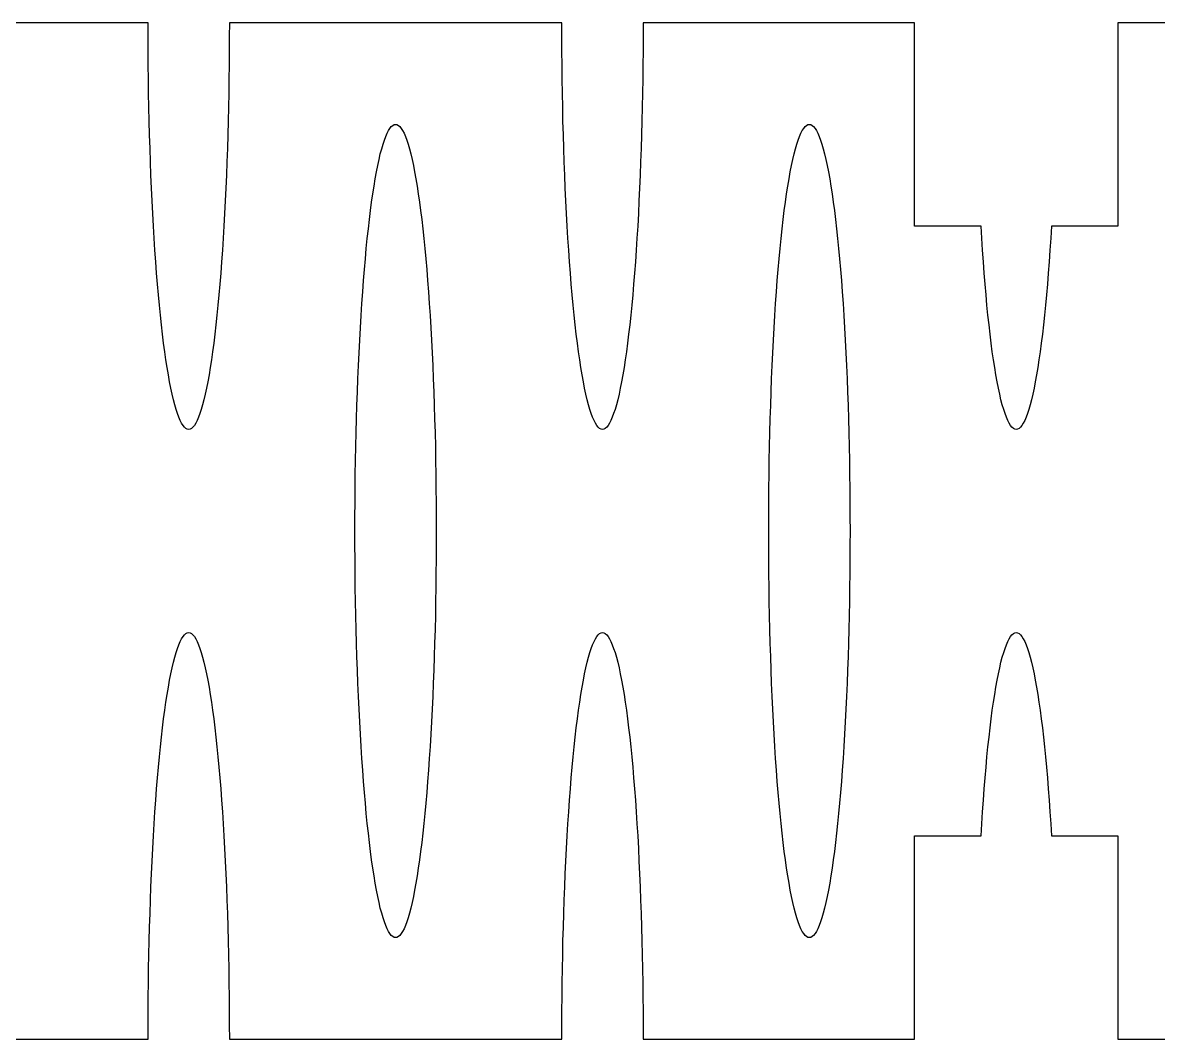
# Model space of a CAD drawing. Header units: metres. Extents: x -317 to 317, y -178 to -110.
# Drawn here: x -190.51 to -154.2, y -178.25 to -145.75 of the extents above; entities that cross this region are included whole.
import ezdxf

# ---------------------------------------------------------------- set-up
doc = ezdxf.new("R2010")
doc.units = ezdxf.units.M

msp = doc.modelspace()

# ---------------------------------------------------------------- linework, layer by layer
for p, q in [((-186.501, -145.75), (-197.129, -145.75)), ((-186.5, -146.204), (-186.501, -145.75)), ((-183.901, -145.75), (-183.902, -146.204)), ((-173.272, -145.75), (-183.901, -145.75)), ((-173.271, -146.204), (-173.272, -145.75)), ((-170.672, -145.75), (-170.673, -146.204)), ((-161.994, -145.75), (-170.672, -145.75)), ((-161.994, -152.25), (-161.994, -145.75)), ((-146.815, -145.75), (-155.494, -145.75)), ((-155.494, -145.75), (-155.494, -152.25)), ((-186.498, -146.657), (-186.5, -146.204)), ((-183.902, -146.204), (-183.904, -146.657)), ((-173.269, -146.657), (-173.271, -146.204)), ((-170.673, -146.204), (-170.675, -146.657)), ((-186.494, -147.109), (-186.498, -146.657)), ((-183.904, -146.657), (-183.908, -147.109)), ((-173.265, -147.109), (-173.269, -146.657)), ((-170.675, -146.657), (-170.679, -147.109)), ((-186.488, -147.559), (-186.494, -147.109)), ((-183.908, -147.109), (-183.913, -147.559)), ((-173.26, -147.559), (-173.265, -147.109)), ((-170.679, -147.109), (-170.685, -147.559)), ((-186.481, -148.007), (-186.488, -147.559)), ((-183.913, -147.559), (-183.921, -148.007)), ((-173.252, -148.007), (-173.26, -147.559)), ((-170.685, -147.559), (-170.692, -148.007)), ((-186.472, -148.453), (-186.481, -148.007)), ((-183.921, -148.007), (-183.929, -148.453)), ((-173.244, -148.453), (-173.252, -148.007)), ((-170.692, -148.007), (-170.701, -148.453)), ((-186.462, -148.895), (-186.472, -148.453)), ((-183.929, -148.453), (-183.939, -148.895)), ((-173.234, -148.895), (-173.244, -148.453)), ((-170.701, -148.453), (-170.711, -148.895)), ((-186.45, -149.333), (-186.462, -148.895)), ((-183.939, -148.895), (-183.951, -149.333)), ((-178.857, -149.284), (-178.812, -149.197)), ((-178.812, -149.197), (-178.767, -149.127)), ((-178.767, -149.127), (-178.722, -149.071)), ((-178.722, -149.071), (-178.677, -149.032)), ((-178.677, -149.032), (-178.632, -149.008)), ((-178.632, -149.008), (-178.587, -149)), ((-178.587, -149), (-178.541, -149.008)), ((-178.541, -149.008), (-178.496, -149.032)), ((-178.496, -149.032), (-178.451, -149.071)), ((-178.451, -149.071), (-178.406, -149.127)), ((-178.406, -149.127), (-178.361, -149.197)), ((-178.361, -149.197), (-178.316, -149.284)), ((-173.222, -149.333), (-173.234, -148.895)), ((-170.711, -148.895), (-170.723, -149.333)), ((-165.628, -149.284), (-165.584, -149.197)), ((-165.584, -149.197), (-165.539, -149.127)), ((-165.539, -149.127), (-165.494, -149.071)), ((-165.494, -149.071), (-165.449, -149.032)), ((-165.449, -149.032), (-165.403, -149.008)), ((-165.403, -149.008), (-165.358, -149)), ((-165.358, -149), (-165.313, -149.008)), ((-165.313, -149.008), (-165.267, -149.032)), ((-165.267, -149.032), (-165.222, -149.071)), ((-165.222, -149.071), (-165.177, -149.127)), ((-165.177, -149.127), (-165.132, -149.197)), ((-165.132, -149.197), (-165.088, -149.284)), ((-186.437, -149.767), (-186.45, -149.333)), ((-183.951, -149.333), (-183.964, -149.767)), ((-178.988, -149.636), (-178.945, -149.504)), ((-178.945, -149.504), (-178.901, -149.386)), ((-178.901, -149.386), (-178.857, -149.284)), ((-178.316, -149.284), (-178.272, -149.386)), ((-178.272, -149.386), (-178.228, -149.504)), ((-178.228, -149.504), (-178.185, -149.636)), ((-173.209, -149.767), (-173.222, -149.333)), ((-170.723, -149.333), (-170.736, -149.767)), ((-165.76, -149.636), (-165.716, -149.504)), ((-165.716, -149.504), (-165.672, -149.386)), ((-165.672, -149.386), (-165.628, -149.284)), ((-165.088, -149.284), (-165.043, -149.386)), ((-165.043, -149.386), (-165, -149.504)), ((-165, -149.504), (-164.956, -149.636)), ((-186.422, -150.196), (-186.437, -149.767)), ((-183.964, -149.767), (-183.979, -150.196)), ((-179.074, -149.947), (-179.031, -149.784)), ((-179.031, -149.784), (-178.988, -149.636)), ((-178.185, -149.636), (-178.142, -149.784)), ((-178.142, -149.784), (-178.1, -149.947)), ((-173.194, -150.196), (-173.209, -149.767)), ((-170.736, -149.767), (-170.751, -150.196)), ((-165.845, -149.947), (-165.803, -149.784)), ((-165.803, -149.784), (-165.76, -149.636)), ((-164.956, -149.636), (-164.913, -149.784)), ((-164.913, -149.784), (-164.871, -149.947)), ((-186.406, -150.62), (-186.422, -150.196)), ((-183.979, -150.196), (-183.996, -150.62)), ((-179.156, -150.316), (-179.115, -150.124)), ((-179.115, -150.124), (-179.074, -149.947)), ((-178.1, -149.947), (-178.058, -150.124)), ((-178.058, -150.124), (-178.017, -150.316)), ((-173.178, -150.62), (-173.194, -150.196)), ((-170.751, -150.196), (-170.767, -150.62)), ((-165.928, -150.316), (-165.887, -150.124)), ((-165.887, -150.124), (-165.845, -149.947)), ((-164.871, -149.947), (-164.829, -150.124)), ((-164.829, -150.124), (-164.788, -150.316)), ((-186.388, -151.038), (-186.406, -150.62)), ((-183.996, -150.62), (-184.013, -151.038)), ((-179.237, -150.742), (-179.197, -150.522)), ((-179.197, -150.522), (-179.156, -150.316)), ((-178.017, -150.316), (-177.976, -150.522)), ((-177.976, -150.522), (-177.937, -150.742)), ((-173.16, -151.038), (-173.178, -150.62)), ((-170.767, -150.62), (-170.785, -151.038)), ((-166.008, -150.742), (-165.968, -150.522)), ((-165.968, -150.522), (-165.928, -150.316)), ((-164.788, -150.316), (-164.748, -150.522)), ((-164.748, -150.522), (-164.708, -150.742)), ((-179.313, -151.223), (-179.275, -150.975)), ((-179.275, -150.975), (-179.237, -150.742)), ((-177.937, -150.742), (-177.898, -150.975)), ((-177.898, -150.975), (-177.86, -151.223)), ((-166.085, -151.223), (-166.047, -150.975)), ((-166.047, -150.975), (-166.008, -150.742)), ((-164.708, -150.742), (-164.669, -150.975)), ((-164.669, -150.975), (-164.631, -151.223)), ((-186.369, -151.449), (-186.388, -151.038)), ((-184.013, -151.038), (-184.032, -151.449)), ((-179.351, -151.483), (-179.313, -151.223)), ((-177.86, -151.223), (-177.822, -151.483)), ((-173.141, -151.449), (-173.16, -151.038)), ((-170.785, -151.038), (-170.804, -151.449)), ((-166.122, -151.483), (-166.085, -151.223)), ((-164.631, -151.223), (-164.594, -151.483)), ((-186.349, -151.853), (-186.369, -151.449)), ((-184.032, -151.449), (-184.053, -151.853)), ((-179.387, -151.756), (-179.351, -151.483)), ((-177.822, -151.483), (-177.786, -151.756)), ((-173.12, -151.853), (-173.141, -151.449)), ((-170.804, -151.449), (-170.824, -151.853)), ((-166.158, -151.756), (-166.122, -151.483)), ((-164.594, -151.483), (-164.558, -151.756)), ((-186.327, -152.25), (-186.349, -151.853)), ((-184.053, -151.853), (-184.075, -152.25)), ((-179.456, -152.339), (-179.422, -152.041)), ((-179.422, -152.041), (-179.387, -151.756)), ((-177.786, -151.756), (-177.751, -152.041)), ((-177.751, -152.041), (-177.717, -152.339)), ((-173.098, -152.25), (-173.12, -151.853)), ((-170.824, -151.853), (-170.846, -152.25)), ((-166.228, -152.339), (-166.194, -152.041)), ((-166.194, -152.041), (-166.158, -151.756)), ((-164.558, -151.756), (-164.522, -152.041)), ((-164.522, -152.041), (-164.488, -152.339)), ((-186.303, -152.639), (-186.327, -152.25)), ((-184.075, -152.25), (-184.098, -152.639)), ((-179.49, -152.649), (-179.456, -152.339)), ((-177.717, -152.339), (-177.683, -152.649)), ((-173.075, -152.639), (-173.098, -152.25)), ((-170.846, -152.25), (-170.87, -152.639)), ((-166.261, -152.649), (-166.228, -152.339)), ((-164.488, -152.339), (-164.455, -152.649)), ((-159.869, -152.25), (-161.994, -152.25)), ((-159.846, -152.639), (-159.869, -152.25)), ((-159.869, -152.25), (-159.869, -152.25)), ((-157.618, -152.25), (-157.641, -152.639)), ((-155.494, -152.25), (-157.618, -152.25)), ((-157.618, -152.25), (-157.618, -152.25)), ((-186.279, -153.02), (-186.303, -152.639)), ((-184.098, -152.639), (-184.123, -153.02)), ((-179.522, -152.969), (-179.49, -152.649)), ((-177.683, -152.649), (-177.651, -152.969)), ((-173.05, -153.02), (-173.075, -152.639)), ((-170.87, -152.639), (-170.894, -153.02)), ((-166.293, -152.969), (-166.261, -152.649)), ((-164.455, -152.649), (-164.423, -152.969)), ((-159.821, -153.02), (-159.846, -152.639)), ((-157.641, -152.639), (-157.666, -153.02)), ((-186.253, -153.391), (-186.279, -153.02)), ((-184.123, -153.02), (-184.149, -153.391)), ((-179.553, -153.301), (-179.522, -152.969)), ((-177.651, -152.969), (-177.62, -153.301)), ((-173.024, -153.391), (-173.05, -153.02)), ((-170.894, -153.02), (-170.92, -153.391)), ((-166.324, -153.301), (-166.293, -152.969)), ((-164.423, -152.969), (-164.392, -153.301)), ((-159.795, -153.391), (-159.821, -153.02)), ((-157.666, -153.02), (-157.692, -153.391)), ((-186.225, -153.754), (-186.253, -153.391)), ((-184.149, -153.391), (-184.176, -153.754)), ((-179.582, -153.644), (-179.553, -153.301)), ((-177.62, -153.301), (-177.591, -153.644)), ((-172.997, -153.754), (-173.024, -153.391)), ((-170.92, -153.391), (-170.948, -153.754)), ((-166.354, -153.644), (-166.324, -153.301)), ((-164.392, -153.301), (-164.362, -153.644)), ((-159.768, -153.754), (-159.795, -153.391)), ((-157.692, -153.391), (-157.719, -153.754)), ((-186.197, -154.106), (-186.225, -153.754)), ((-184.176, -153.754), (-184.205, -154.106)), ((-179.611, -153.996), (-179.582, -153.644)), ((-177.591, -153.644), (-177.562, -153.996)), ((-172.968, -154.106), (-172.997, -153.754)), ((-170.948, -153.754), (-170.976, -154.106)), ((-166.382, -153.996), (-166.354, -153.644)), ((-164.362, -153.644), (-164.333, -153.996)), ((-159.739, -154.106), (-159.768, -153.754)), ((-157.719, -153.754), (-157.748, -154.106)), ((-186.167, -154.449), (-186.197, -154.106)), ((-184.205, -154.106), (-184.235, -154.449)), ((-179.638, -154.359), (-179.611, -153.996)), ((-177.562, -153.996), (-177.535, -154.359)), ((-172.938, -154.449), (-172.968, -154.106)), ((-170.976, -154.106), (-171.006, -154.449)), ((-166.41, -154.359), (-166.382, -153.996)), ((-164.333, -153.996), (-164.306, -154.359)), ((-159.71, -154.449), (-159.739, -154.106)), ((-157.748, -154.106), (-157.777, -154.449)), ((-186.136, -154.781), (-186.167, -154.449)), ((-184.235, -154.449), (-184.266, -154.781)), ((-179.664, -154.73), (-179.638, -154.359)), ((-177.535, -154.359), (-177.509, -154.73)), ((-172.907, -154.781), (-172.938, -154.449)), ((-171.006, -154.449), (-171.037, -154.781)), ((-166.436, -154.73), (-166.41, -154.359)), ((-164.306, -154.359), (-164.28, -154.73)), ((-159.679, -154.781), (-159.71, -154.449)), ((-157.777, -154.449), (-157.808, -154.781)), ((-186.104, -155.101), (-186.136, -154.781)), ((-184.266, -154.781), (-184.298, -155.101)), ((-179.689, -155.111), (-179.664, -154.73)), ((-177.509, -154.73), (-177.484, -155.111)), ((-172.875, -155.101), (-172.907, -154.781)), ((-171.037, -154.781), (-171.069, -155.101)), ((-166.46, -155.111), (-166.436, -154.73)), ((-164.28, -154.73), (-164.255, -155.111)), ((-159.647, -155.101), (-159.679, -154.781)), ((-157.808, -154.781), (-157.841, -155.101)), ((-186.071, -155.411), (-186.104, -155.101)), ((-184.298, -155.101), (-184.331, -155.411)), ((-179.712, -155.5), (-179.689, -155.111)), ((-177.484, -155.111), (-177.461, -155.5)), ((-172.842, -155.411), (-172.875, -155.101)), ((-171.069, -155.101), (-171.102, -155.411)), ((-166.484, -155.5), (-166.46, -155.111)), ((-164.255, -155.111), (-164.232, -155.5)), ((-159.613, -155.411), (-159.647, -155.101)), ((-157.841, -155.101), (-157.874, -155.411)), ((-186.036, -155.709), (-186.071, -155.411)), ((-186.001, -155.994), (-186.036, -155.709)), ((-184.365, -155.709), (-184.4, -155.994)), ((-184.331, -155.411), (-184.365, -155.709)), ((-179.734, -155.897), (-179.712, -155.5)), ((-177.461, -155.5), (-177.439, -155.897)), ((-172.808, -155.709), (-172.842, -155.411)), ((-172.773, -155.994), (-172.808, -155.709)), ((-171.137, -155.709), (-171.172, -155.994)), ((-171.102, -155.411), (-171.137, -155.709)), ((-166.506, -155.897), (-166.484, -155.5)), ((-164.232, -155.5), (-164.21, -155.897)), ((-159.579, -155.709), (-159.613, -155.411)), ((-159.544, -155.994), (-159.579, -155.709)), ((-157.908, -155.709), (-157.943, -155.994)), ((-157.874, -155.411), (-157.908, -155.709)), ((-185.965, -156.267), (-186.001, -155.994)), ((-184.4, -155.994), (-184.437, -156.267)), ((-179.755, -156.301), (-179.734, -155.897)), ((-177.439, -155.897), (-177.418, -156.301)), ((-172.736, -156.267), (-172.773, -155.994)), ((-171.172, -155.994), (-171.208, -156.267)), ((-166.526, -156.301), (-166.506, -155.897)), ((-164.21, -155.897), (-164.189, -156.301)), ((-159.508, -156.267), (-159.544, -155.994)), ((-157.943, -155.994), (-157.979, -156.267)), ((-185.928, -156.527), (-185.965, -156.267)), ((-184.437, -156.267), (-184.474, -156.527)), ((-179.774, -156.712), (-179.755, -156.301)), ((-177.418, -156.301), (-177.399, -156.712)), ((-172.699, -156.527), (-172.736, -156.267)), ((-171.208, -156.267), (-171.245, -156.527)), ((-166.546, -156.712), (-166.526, -156.301)), ((-164.189, -156.301), (-164.17, -156.712)), ((-159.471, -156.527), (-159.508, -156.267)), ((-157.979, -156.267), (-158.017, -156.527)), ((-185.89, -156.775), (-185.928, -156.527)), ((-185.851, -157.008), (-185.89, -156.775)), ((-184.512, -156.775), (-184.551, -157.008)), ((-184.474, -156.527), (-184.512, -156.775)), ((-179.792, -157.13), (-179.774, -156.712)), ((-177.399, -156.712), (-177.381, -157.13)), ((-172.661, -156.775), (-172.699, -156.527)), ((-172.622, -157.008), (-172.661, -156.775)), ((-171.283, -156.775), (-171.322, -157.008)), ((-171.245, -156.527), (-171.283, -156.775)), ((-166.563, -157.13), (-166.546, -156.712)), ((-164.17, -156.712), (-164.153, -157.13)), ((-159.432, -156.775), (-159.471, -156.527)), ((-159.394, -157.008), (-159.432, -156.775)), ((-158.055, -156.775), (-158.094, -157.008)), ((-158.017, -156.527), (-158.055, -156.775)), ((-185.811, -157.228), (-185.851, -157.008)), ((-184.551, -157.008), (-184.591, -157.228)), ((-179.808, -157.554), (-179.792, -157.13)), ((-177.381, -157.13), (-177.365, -157.554)), ((-172.583, -157.228), (-172.622, -157.008)), ((-171.322, -157.008), (-171.362, -157.228)), ((-166.579, -157.554), (-166.563, -157.13)), ((-164.153, -157.13), (-164.136, -157.554)), ((-159.354, -157.228), (-159.394, -157.008)), ((-158.094, -157.008), (-158.133, -157.228)), ((-185.771, -157.434), (-185.811, -157.228)), ((-185.73, -157.626), (-185.771, -157.434)), ((-184.631, -157.434), (-184.672, -157.626)), ((-184.591, -157.228), (-184.631, -157.434)), ((-179.823, -157.983), (-179.808, -157.554)), ((-177.365, -157.554), (-177.35, -157.983)), ((-172.542, -157.434), (-172.583, -157.228)), ((-172.501, -157.626), (-172.542, -157.434)), ((-171.402, -157.434), (-171.443, -157.626)), ((-171.362, -157.228), (-171.402, -157.434)), ((-166.594, -157.983), (-166.579, -157.554)), ((-164.136, -157.554), (-164.122, -157.983)), ((-159.313, -157.434), (-159.354, -157.228)), ((-159.272, -157.626), (-159.313, -157.434)), ((-158.174, -157.434), (-158.215, -157.626)), ((-158.133, -157.228), (-158.174, -157.434)), ((-185.688, -157.803), (-185.73, -157.626)), ((-185.645, -157.966), (-185.688, -157.803)), ((-184.714, -157.803), (-184.756, -157.966)), ((-184.672, -157.626), (-184.714, -157.803)), ((-172.459, -157.803), (-172.501, -157.626)), ((-172.417, -157.966), (-172.459, -157.803)), ((-171.485, -157.803), (-171.528, -157.966)), ((-171.443, -157.626), (-171.485, -157.803)), ((-159.231, -157.803), (-159.272, -157.626)), ((-159.188, -157.966), (-159.231, -157.803)), ((-158.257, -157.803), (-158.299, -157.966)), ((-158.215, -157.626), (-158.257, -157.803)), ((-185.603, -158.114), (-185.645, -157.966)), ((-185.559, -158.246), (-185.603, -158.114)), ((-185.515, -158.364), (-185.559, -158.246)), ((-184.843, -158.246), (-184.886, -158.364)), ((-184.799, -158.114), (-184.843, -158.246)), ((-184.756, -157.966), (-184.799, -158.114)), ((-179.836, -158.417), (-179.823, -157.983)), ((-177.35, -157.983), (-177.337, -158.417)), ((-172.374, -158.114), (-172.417, -157.966)), ((-172.331, -158.246), (-172.374, -158.114)), ((-172.287, -158.364), (-172.331, -158.246)), ((-171.614, -158.246), (-171.658, -158.364)), ((-171.57, -158.114), (-171.614, -158.246)), ((-171.528, -157.966), (-171.57, -158.114)), ((-166.608, -158.417), (-166.594, -157.983)), ((-164.122, -157.983), (-164.108, -158.417)), ((-159.145, -158.114), (-159.188, -157.966)), ((-159.102, -158.246), (-159.145, -158.114)), ((-159.058, -158.364), (-159.102, -158.246)), ((-158.385, -158.246), (-158.429, -158.364)), ((-158.342, -158.114), (-158.385, -158.246)), ((-158.299, -157.966), (-158.342, -158.114)), ((-185.471, -158.466), (-185.515, -158.364)), ((-185.427, -158.553), (-185.471, -158.466)), ((-185.382, -158.623), (-185.427, -158.553)), ((-185.337, -158.679), (-185.382, -158.623)), ((-185.02, -158.623), (-185.065, -158.679)), ((-184.975, -158.553), (-185.02, -158.623)), ((-184.931, -158.466), (-184.975, -158.553)), ((-184.886, -158.364), (-184.931, -158.466)), ((-179.848, -158.855), (-179.836, -158.417)), ((-177.337, -158.417), (-177.325, -158.855)), ((-172.242, -158.466), (-172.287, -158.364)), ((-172.198, -158.553), (-172.242, -158.466)), ((-172.153, -158.623), (-172.198, -158.553)), ((-172.108, -158.679), (-172.153, -158.623)), ((-171.791, -158.623), (-171.836, -158.679)), ((-171.746, -158.553), (-171.791, -158.623)), ((-171.702, -158.466), (-171.746, -158.553)), ((-171.658, -158.364), (-171.702, -158.466)), ((-166.619, -158.855), (-166.608, -158.417)), ((-164.108, -158.417), (-164.097, -158.855)), ((-159.014, -158.466), (-159.058, -158.364)), ((-158.969, -158.553), (-159.014, -158.466)), ((-158.925, -158.623), (-158.969, -158.553)), ((-158.879, -158.679), (-158.925, -158.623)), ((-158.563, -158.623), (-158.608, -158.679)), ((-158.518, -158.553), (-158.563, -158.623)), ((-158.473, -158.466), (-158.518, -158.553)), ((-158.429, -158.364), (-158.473, -158.466)), ((-185.292, -158.718), (-185.337, -158.679)), ((-185.246, -158.742), (-185.292, -158.718)), ((-185.201, -158.75), (-185.246, -158.742)), ((-185.155, -158.742), (-185.201, -158.75)), ((-185.11, -158.718), (-185.155, -158.742)), ((-185.065, -158.679), (-185.11, -158.718)), ((-179.858, -159.297), (-179.848, -158.855)), ((-177.325, -158.855), (-177.315, -159.297)), ((-172.063, -158.718), (-172.108, -158.679)), ((-172.018, -158.742), (-172.063, -158.718)), ((-171.972, -158.75), (-172.018, -158.742)), ((-171.927, -158.742), (-171.972, -158.75)), ((-171.882, -158.718), (-171.927, -158.742)), ((-171.836, -158.679), (-171.882, -158.718)), ((-166.629, -159.297), (-166.619, -158.855)), ((-164.097, -158.855), (-164.086, -159.297)), ((-158.834, -158.718), (-158.879, -158.679)), ((-158.789, -158.742), (-158.834, -158.718)), ((-158.744, -158.75), (-158.789, -158.742)), ((-158.698, -158.742), (-158.744, -158.75)), ((-158.653, -158.718), (-158.698, -158.742)), ((-158.608, -158.679), (-158.653, -158.718)), ((-179.867, -159.743), (-179.858, -159.297)), ((-177.315, -159.297), (-177.306, -159.743)), ((-166.638, -159.743), (-166.629, -159.297)), ((-164.086, -159.297), (-164.078, -159.743)), ((-179.874, -160.191), (-179.867, -159.743)), ((-177.306, -159.743), (-177.299, -160.191)), ((-166.645, -160.191), (-166.638, -159.743)), ((-164.078, -159.743), (-164.071, -160.191)), ((-179.879, -160.641), (-179.874, -160.191)), ((-177.299, -160.191), (-177.294, -160.641)), ((-166.651, -160.641), (-166.645, -160.191)), ((-164.071, -160.191), (-164.065, -160.641)), ((-179.883, -161.093), (-179.879, -160.641)), ((-177.294, -160.641), (-177.29, -161.093)), ((-166.655, -161.093), (-166.651, -160.641)), ((-164.065, -160.641), (-164.061, -161.093)), ((-179.886, -161.546), (-179.883, -161.093)), ((-177.29, -161.093), (-177.287, -161.546)), ((-166.657, -161.546), (-166.655, -161.093)), ((-164.061, -161.093), (-164.059, -161.546)), ((-179.887, -162), (-179.886, -161.546)), ((-177.287, -161.546), (-177.287, -162)), ((-166.658, -162), (-166.657, -161.546)), ((-164.059, -161.546), (-164.058, -162)), ((-179.886, -162.454), (-179.887, -162)), ((-177.287, -162), (-177.287, -162.454)), ((-166.657, -162.454), (-166.658, -162)), ((-164.058, -162), (-164.059, -162.454)), ((-179.883, -162.907), (-179.886, -162.454)), ((-177.287, -162.454), (-177.29, -162.907)), ((-166.655, -162.907), (-166.657, -162.454)), ((-164.059, -162.454), (-164.061, -162.907)), ((-179.879, -163.359), (-179.883, -162.907)), ((-177.29, -162.907), (-177.294, -163.359)), ((-166.651, -163.359), (-166.655, -162.907)), ((-164.061, -162.907), (-164.065, -163.359)), ((-179.874, -163.809), (-179.879, -163.359)), ((-177.294, -163.359), (-177.299, -163.809)), ((-166.645, -163.809), (-166.651, -163.359)), ((-164.065, -163.359), (-164.071, -163.809)), ((-179.867, -164.257), (-179.874, -163.809)), ((-177.299, -163.809), (-177.306, -164.257)), ((-166.638, -164.257), (-166.645, -163.809)), ((-164.071, -163.809), (-164.078, -164.257)), ((-179.858, -164.703), (-179.867, -164.257)), ((-177.306, -164.257), (-177.315, -164.703)), ((-166.629, -164.703), (-166.638, -164.257)), ((-164.078, -164.257), (-164.086, -164.703)), ((-179.848, -165.145), (-179.858, -164.703)), ((-177.315, -164.703), (-177.325, -165.145)), ((-166.619, -165.145), (-166.629, -164.703)), ((-164.086, -164.703), (-164.097, -165.145)), ((-179.836, -165.583), (-179.848, -165.145)), ((-177.325, -165.145), (-177.337, -165.583)), ((-166.608, -165.583), (-166.619, -165.145)), ((-164.097, -165.145), (-164.108, -165.583)), ((-185.515, -165.636), (-185.471, -165.534)), ((-185.471, -165.534), (-185.427, -165.447)), ((-185.427, -165.447), (-185.382, -165.377)), ((-185.382, -165.377), (-185.337, -165.321)), ((-185.337, -165.321), (-185.292, -165.282)), ((-185.292, -165.282), (-185.246, -165.258)), ((-185.246, -165.258), (-185.201, -165.25)), ((-185.201, -165.25), (-185.155, -165.258)), ((-185.155, -165.258), (-185.11, -165.282)), ((-185.11, -165.282), (-185.065, -165.321)), ((-185.065, -165.321), (-185.02, -165.377)), ((-185.02, -165.377), (-184.975, -165.447)), ((-184.975, -165.447), (-184.931, -165.534)), ((-184.931, -165.534), (-184.886, -165.636)), ((-172.287, -165.636), (-172.242, -165.534)), ((-172.242, -165.534), (-172.198, -165.447)), ((-172.198, -165.447), (-172.153, -165.377)), ((-172.153, -165.377), (-172.108, -165.321)), ((-172.108, -165.321), (-172.063, -165.282)), ((-172.063, -165.282), (-172.018, -165.258)), ((-172.018, -165.258), (-171.972, -165.25)), ((-171.972, -165.25), (-171.927, -165.258)), ((-171.927, -165.258), (-171.882, -165.282)), ((-171.882, -165.282), (-171.836, -165.321)), ((-171.836, -165.321), (-171.791, -165.377)), ((-171.791, -165.377), (-171.746, -165.447)), ((-171.746, -165.447), (-171.702, -165.534)), ((-171.702, -165.534), (-171.658, -165.636)), ((-159.058, -165.636), (-159.014, -165.534)), ((-159.014, -165.534), (-158.969, -165.447)), ((-158.969, -165.447), (-158.925, -165.377)), ((-158.925, -165.377), (-158.879, -165.321)), ((-158.879, -165.321), (-158.834, -165.282)), ((-158.834, -165.282), (-158.789, -165.258)), ((-158.789, -165.258), (-158.744, -165.25)), ((-158.744, -165.25), (-158.698, -165.258)), ((-158.698, -165.258), (-158.653, -165.282)), ((-158.653, -165.282), (-158.608, -165.321)), ((-158.608, -165.321), (-158.563, -165.377)), ((-158.563, -165.377), (-158.518, -165.447)), ((-158.518, -165.447), (-158.473, -165.534)), ((-158.473, -165.534), (-158.429, -165.636)), ((-185.645, -166.034), (-185.603, -165.886)), ((-185.603, -165.886), (-185.559, -165.754)), ((-185.559, -165.754), (-185.515, -165.636)), ((-184.886, -165.636), (-184.843, -165.754)), ((-184.843, -165.754), (-184.799, -165.886)), ((-184.799, -165.886), (-184.756, -166.034)), ((-179.823, -166.017), (-179.836, -165.583)), ((-177.337, -165.583), (-177.35, -166.017)), ((-172.417, -166.034), (-172.374, -165.886)), ((-172.374, -165.886), (-172.331, -165.754)), ((-172.331, -165.754), (-172.287, -165.636)), ((-171.658, -165.636), (-171.614, -165.754)), ((-171.614, -165.754), (-171.57, -165.886)), ((-171.57, -165.886), (-171.528, -166.034)), ((-166.594, -166.017), (-166.608, -165.583)), ((-164.108, -165.583), (-164.122, -166.017)), ((-159.188, -166.034), (-159.145, -165.886)), ((-159.145, -165.886), (-159.102, -165.754)), ((-159.102, -165.754), (-159.058, -165.636)), ((-158.429, -165.636), (-158.385, -165.754)), ((-158.385, -165.754), (-158.342, -165.886)), ((-158.342, -165.886), (-158.299, -166.034)), ((-185.73, -166.374), (-185.688, -166.197)), ((-185.688, -166.197), (-185.645, -166.034)), ((-184.756, -166.034), (-184.714, -166.197)), ((-184.714, -166.197), (-184.672, -166.374)), ((-179.808, -166.446), (-179.823, -166.017)), ((-177.35, -166.017), (-177.365, -166.446)), ((-172.501, -166.374), (-172.459, -166.197)), ((-172.459, -166.197), (-172.417, -166.034)), ((-171.528, -166.034), (-171.485, -166.197)), ((-171.485, -166.197), (-171.443, -166.374)), ((-166.579, -166.446), (-166.594, -166.017)), ((-164.122, -166.017), (-164.136, -166.446)), ((-159.272, -166.374), (-159.231, -166.197)), ((-159.231, -166.197), (-159.188, -166.034)), ((-158.299, -166.034), (-158.257, -166.197)), ((-158.257, -166.197), (-158.215, -166.374)), ((-185.811, -166.772), (-185.771, -166.566)), ((-185.771, -166.566), (-185.73, -166.374)), ((-184.672, -166.374), (-184.631, -166.566)), ((-184.631, -166.566), (-184.591, -166.772)), ((-179.792, -166.87), (-179.808, -166.446)), ((-177.365, -166.446), (-177.381, -166.87)), ((-172.583, -166.772), (-172.542, -166.566)), ((-172.542, -166.566), (-172.501, -166.374)), ((-171.443, -166.374), (-171.402, -166.566)), ((-171.402, -166.566), (-171.362, -166.772)), ((-166.563, -166.87), (-166.579, -166.446)), ((-164.136, -166.446), (-164.153, -166.87)), ((-159.354, -166.772), (-159.313, -166.566)), ((-159.313, -166.566), (-159.272, -166.374)), ((-158.215, -166.374), (-158.174, -166.566)), ((-158.174, -166.566), (-158.133, -166.772)), ((-185.89, -167.225), (-185.851, -166.992)), ((-185.851, -166.992), (-185.811, -166.772)), ((-184.591, -166.772), (-184.551, -166.992)), ((-184.551, -166.992), (-184.512, -167.225)), ((-179.774, -167.288), (-179.792, -166.87)), ((-177.381, -166.87), (-177.399, -167.288)), ((-172.661, -167.225), (-172.622, -166.992)), ((-172.622, -166.992), (-172.583, -166.772)), ((-171.362, -166.772), (-171.322, -166.992)), ((-171.322, -166.992), (-171.283, -167.225)), ((-166.546, -167.288), (-166.563, -166.87)), ((-164.153, -166.87), (-164.17, -167.288)), ((-159.432, -167.225), (-159.394, -166.992)), ((-159.394, -166.992), (-159.354, -166.772)), ((-158.133, -166.772), (-158.094, -166.992)), ((-158.094, -166.992), (-158.055, -167.225)), ((-185.928, -167.473), (-185.89, -167.225)), ((-184.512, -167.225), (-184.474, -167.473)), ((-179.755, -167.699), (-179.774, -167.288)), ((-177.399, -167.288), (-177.418, -167.699)), ((-172.699, -167.473), (-172.661, -167.225)), ((-171.283, -167.225), (-171.245, -167.473)), ((-166.526, -167.699), (-166.546, -167.288)), ((-164.17, -167.288), (-164.189, -167.699)), ((-159.471, -167.473), (-159.432, -167.225)), ((-158.055, -167.225), (-158.017, -167.473)), ((-185.965, -167.733), (-185.928, -167.473)), ((-184.474, -167.473), (-184.437, -167.733)), ((-179.734, -168.103), (-179.755, -167.699)), ((-177.418, -167.699), (-177.439, -168.103)), ((-172.736, -167.733), (-172.699, -167.473)), ((-171.245, -167.473), (-171.208, -167.733)), ((-166.506, -168.103), (-166.526, -167.699)), ((-164.189, -167.699), (-164.21, -168.103)), ((-159.508, -167.733), (-159.471, -167.473)), ((-158.017, -167.473), (-157.979, -167.733)), ((-186.036, -168.291), (-186.001, -168.006)), ((-186.001, -168.006), (-185.965, -167.733)), ((-184.437, -167.733), (-184.4, -168.006)), ((-184.4, -168.006), (-184.365, -168.291)), ((-172.808, -168.291), (-172.773, -168.006)), ((-172.773, -168.006), (-172.736, -167.733)), ((-171.208, -167.733), (-171.172, -168.006)), ((-171.172, -168.006), (-171.137, -168.291)), ((-159.579, -168.291), (-159.544, -168.006)), ((-159.544, -168.006), (-159.508, -167.733)), ((-157.979, -167.733), (-157.943, -168.006)), ((-157.943, -168.006), (-157.908, -168.291)), ((-186.071, -168.589), (-186.036, -168.291)), ((-184.365, -168.291), (-184.331, -168.589)), ((-179.712, -168.5), (-179.734, -168.103)), ((-177.439, -168.103), (-177.461, -168.5)), ((-172.842, -168.589), (-172.808, -168.291)), ((-171.137, -168.291), (-171.102, -168.589)), ((-166.484, -168.5), (-166.506, -168.103)), ((-164.21, -168.103), (-164.232, -168.5)), ((-159.613, -168.589), (-159.579, -168.291)), ((-157.908, -168.291), (-157.874, -168.589)), ((-186.104, -168.899), (-186.071, -168.589)), ((-184.331, -168.589), (-184.298, -168.899)), ((-179.689, -168.889), (-179.712, -168.5)), ((-177.461, -168.5), (-177.484, -168.889)), ((-172.875, -168.899), (-172.842, -168.589)), ((-171.102, -168.589), (-171.069, -168.899)), ((-166.46, -168.889), (-166.484, -168.5)), ((-164.232, -168.5), (-164.255, -168.889)), ((-159.647, -168.899), (-159.613, -168.589)), ((-157.874, -168.589), (-157.841, -168.899)), ((-186.136, -169.219), (-186.104, -168.899)), ((-184.298, -168.899), (-184.266, -169.219)), ((-179.664, -169.27), (-179.689, -168.889)), ((-177.484, -168.889), (-177.509, -169.27)), ((-172.907, -169.219), (-172.875, -168.899)), ((-171.069, -168.899), (-171.037, -169.219)), ((-166.436, -169.27), (-166.46, -168.889)), ((-164.255, -168.889), (-164.28, -169.27)), ((-159.679, -169.219), (-159.647, -168.899)), ((-157.841, -168.899), (-157.808, -169.219)), ((-186.167, -169.551), (-186.136, -169.219)), ((-184.266, -169.219), (-184.235, -169.551)), ((-179.638, -169.641), (-179.664, -169.27)), ((-177.509, -169.27), (-177.535, -169.641)), ((-172.938, -169.551), (-172.907, -169.219)), ((-171.037, -169.219), (-171.006, -169.551)), ((-166.41, -169.641), (-166.436, -169.27)), ((-164.28, -169.27), (-164.306, -169.641)), ((-159.71, -169.551), (-159.679, -169.219)), ((-157.808, -169.219), (-157.777, -169.551)), ((-186.225, -170.246), (-186.197, -169.894)), ((-186.197, -169.894), (-186.167, -169.551)), ((-184.235, -169.551), (-184.205, -169.894)), ((-184.205, -169.894), (-184.176, -170.246)), ((-179.611, -170.004), (-179.638, -169.641)), ((-177.535, -169.641), (-177.562, -170.004)), ((-172.997, -170.246), (-172.968, -169.894)), ((-172.968, -169.894), (-172.938, -169.551)), ((-171.006, -169.551), (-170.976, -169.894)), ((-170.976, -169.894), (-170.948, -170.246)), ((-166.382, -170.004), (-166.41, -169.641)), ((-164.306, -169.641), (-164.333, -170.004)), ((-159.768, -170.246), (-159.739, -169.894)), ((-159.739, -169.894), (-159.71, -169.551)), ((-157.777, -169.551), (-157.748, -169.894)), ((-157.748, -169.894), (-157.719, -170.246)), ((-186.253, -170.609), (-186.225, -170.246)), ((-184.176, -170.246), (-184.149, -170.609)), ((-179.582, -170.356), (-179.611, -170.004)), ((-177.562, -170.004), (-177.591, -170.356)), ((-173.024, -170.609), (-172.997, -170.246)), ((-170.948, -170.246), (-170.92, -170.609)), ((-166.354, -170.356), (-166.382, -170.004)), ((-164.333, -170.004), (-164.362, -170.356)), ((-159.795, -170.609), (-159.768, -170.246)), ((-157.719, -170.246), (-157.692, -170.609)), ((-186.279, -170.98), (-186.253, -170.609)), ((-184.149, -170.609), (-184.123, -170.98)), ((-179.553, -170.699), (-179.582, -170.356)), ((-177.591, -170.356), (-177.62, -170.699)), ((-173.05, -170.98), (-173.024, -170.609)), ((-170.92, -170.609), (-170.894, -170.98)), ((-166.324, -170.699), (-166.354, -170.356)), ((-164.362, -170.356), (-164.392, -170.699)), ((-159.821, -170.98), (-159.795, -170.609)), ((-157.692, -170.609), (-157.666, -170.98)), ((-186.303, -171.361), (-186.279, -170.98)), ((-184.123, -170.98), (-184.098, -171.361)), ((-179.522, -171.031), (-179.553, -170.699)), ((-177.62, -170.699), (-177.651, -171.031)), ((-173.075, -171.361), (-173.05, -170.98)), ((-170.894, -170.98), (-170.87, -171.361)), ((-166.293, -171.031), (-166.324, -170.699)), ((-164.392, -170.699), (-164.423, -171.031)), ((-159.846, -171.361), (-159.821, -170.98)), ((-157.666, -170.98), (-157.641, -171.361)), ((-179.49, -171.351), (-179.522, -171.031)), ((-179.456, -171.661), (-179.49, -171.351)), ((-177.683, -171.351), (-177.717, -171.661)), ((-177.651, -171.031), (-177.683, -171.351)), ((-166.261, -171.351), (-166.293, -171.031)), ((-166.228, -171.661), (-166.261, -171.351)), ((-164.455, -171.351), (-164.488, -171.661)), ((-164.423, -171.031), (-164.455, -171.351)), ((-186.327, -171.75), (-186.303, -171.361)), ((-184.098, -171.361), (-184.075, -171.75)), ((-179.422, -171.959), (-179.456, -171.661)), ((-177.717, -171.661), (-177.751, -171.959)), ((-173.098, -171.75), (-173.075, -171.361)), ((-170.87, -171.361), (-170.846, -171.75)), ((-166.194, -171.959), (-166.228, -171.661)), ((-164.488, -171.661), (-164.522, -171.959)), ((-159.869, -171.75), (-159.846, -171.361)), ((-157.641, -171.361), (-157.618, -171.75)), ((-186.349, -172.147), (-186.327, -171.75)), ((-184.075, -171.75), (-184.053, -172.147)), ((-179.387, -172.244), (-179.422, -171.959)), ((-177.751, -171.959), (-177.786, -172.244)), ((-173.12, -172.147), (-173.098, -171.75)), ((-170.846, -171.75), (-170.824, -172.147)), ((-166.158, -172.244), (-166.194, -171.959)), ((-164.522, -171.959), (-164.558, -172.244)), ((-161.994, -178.25), (-161.994, -171.75)), ((-161.994, -171.75), (-159.869, -171.75)), ((-159.869, -171.75), (-159.869, -171.75)), ((-157.618, -171.75), (-157.618, -171.75)), ((-157.618, -171.75), (-155.494, -171.75)), ((-155.494, -171.75), (-155.494, -178.25)), ((-186.369, -172.551), (-186.349, -172.147)), ((-184.053, -172.147), (-184.032, -172.551)), ((-179.351, -172.517), (-179.387, -172.244)), ((-177.786, -172.244), (-177.822, -172.517)), ((-173.141, -172.551), (-173.12, -172.147)), ((-170.824, -172.147), (-170.804, -172.551)), ((-166.122, -172.517), (-166.158, -172.244)), ((-164.558, -172.244), (-164.594, -172.517)), ((-186.388, -172.962), (-186.369, -172.551)), ((-184.032, -172.551), (-184.013, -172.962)), ((-179.313, -172.777), (-179.351, -172.517)), ((-179.275, -173.025), (-179.313, -172.777)), ((-177.86, -172.777), (-177.898, -173.025)), ((-177.822, -172.517), (-177.86, -172.777)), ((-173.16, -172.962), (-173.141, -172.551)), ((-170.804, -172.551), (-170.785, -172.962)), ((-166.085, -172.777), (-166.122, -172.517)), ((-166.047, -173.025), (-166.085, -172.777)), ((-164.631, -172.777), (-164.669, -173.025)), ((-164.594, -172.517), (-164.631, -172.777)), ((-186.406, -173.38), (-186.388, -172.962)), ((-184.013, -172.962), (-183.996, -173.38)), ((-179.237, -173.258), (-179.275, -173.025)), ((-177.898, -173.025), (-177.937, -173.258)), ((-173.178, -173.38), (-173.16, -172.962)), ((-170.785, -172.962), (-170.767, -173.38)), ((-166.008, -173.258), (-166.047, -173.025)), ((-164.669, -173.025), (-164.708, -173.258)), ((-186.422, -173.804), (-186.406, -173.38)), ((-183.996, -173.38), (-183.979, -173.804)), ((-179.197, -173.478), (-179.237, -173.258)), ((-179.156, -173.684), (-179.197, -173.478)), ((-177.976, -173.478), (-178.017, -173.684)), ((-177.937, -173.258), (-177.976, -173.478)), ((-173.194, -173.804), (-173.178, -173.38)), ((-170.767, -173.38), (-170.751, -173.804)), ((-165.968, -173.478), (-166.008, -173.258)), ((-165.928, -173.684), (-165.968, -173.478)), ((-164.748, -173.478), (-164.788, -173.684)), ((-164.708, -173.258), (-164.748, -173.478)), ((-186.437, -174.233), (-186.422, -173.804)), ((-183.979, -173.804), (-183.964, -174.233)), ((-179.115, -173.876), (-179.156, -173.684)), ((-179.074, -174.053), (-179.115, -173.876)), ((-178.058, -173.876), (-178.1, -174.053)), ((-178.017, -173.684), (-178.058, -173.876)), ((-173.209, -174.233), (-173.194, -173.804)), ((-170.751, -173.804), (-170.736, -174.233)), ((-165.887, -173.876), (-165.928, -173.684)), ((-165.845, -174.053), (-165.887, -173.876)), ((-164.829, -173.876), (-164.871, -174.053)), ((-164.788, -173.684), (-164.829, -173.876)), ((-186.45, -174.667), (-186.437, -174.233)), ((-183.964, -174.233), (-183.951, -174.667)), ((-179.031, -174.216), (-179.074, -174.053)), ((-178.988, -174.364), (-179.031, -174.216)), ((-178.142, -174.216), (-178.185, -174.364)), ((-178.1, -174.053), (-178.142, -174.216)), ((-173.222, -174.667), (-173.209, -174.233)), ((-170.736, -174.233), (-170.723, -174.667)), ((-165.803, -174.216), (-165.845, -174.053)), ((-165.76, -174.364), (-165.803, -174.216)), ((-164.913, -174.216), (-164.956, -174.364)), ((-164.871, -174.053), (-164.913, -174.216)), ((-178.945, -174.496), (-178.988, -174.364)), ((-178.901, -174.614), (-178.945, -174.496)), ((-178.857, -174.716), (-178.901, -174.614)), ((-178.272, -174.614), (-178.316, -174.716)), ((-178.228, -174.496), (-178.272, -174.614)), ((-178.185, -174.364), (-178.228, -174.496)), ((-165.716, -174.496), (-165.76, -174.364)), ((-165.672, -174.614), (-165.716, -174.496)), ((-165.628, -174.716), (-165.672, -174.614)), ((-165.043, -174.614), (-165.088, -174.716)), ((-165, -174.496), (-165.043, -174.614)), ((-164.956, -174.364), (-165, -174.496)), ((-186.462, -175.105), (-186.45, -174.667)), ((-183.951, -174.667), (-183.939, -175.105)), ((-178.812, -174.803), (-178.857, -174.716)), ((-178.767, -174.873), (-178.812, -174.803)), ((-178.722, -174.929), (-178.767, -174.873)), ((-178.677, -174.968), (-178.722, -174.929)), ((-178.632, -174.992), (-178.677, -174.968)), ((-178.496, -174.968), (-178.541, -174.992)), ((-178.451, -174.929), (-178.496, -174.968)), ((-178.406, -174.873), (-178.451, -174.929)), ((-178.361, -174.803), (-178.406, -174.873)), ((-178.316, -174.716), (-178.361, -174.803)), ((-173.234, -175.105), (-173.222, -174.667)), ((-170.723, -174.667), (-170.711, -175.105)), ((-165.584, -174.803), (-165.628, -174.716)), ((-165.539, -174.873), (-165.584, -174.803)), ((-165.494, -174.929), (-165.539, -174.873)), ((-165.449, -174.968), (-165.494, -174.929)), ((-165.403, -174.992), (-165.449, -174.968)), ((-165.267, -174.968), (-165.313, -174.992)), ((-165.222, -174.929), (-165.267, -174.968)), ((-165.177, -174.873), (-165.222, -174.929)), ((-165.132, -174.803), (-165.177, -174.873)), ((-165.088, -174.716), (-165.132, -174.803)), ((-186.472, -175.547), (-186.462, -175.105)), ((-183.939, -175.105), (-183.929, -175.547)), ((-178.587, -175), (-178.632, -174.992)), ((-178.541, -174.992), (-178.587, -175)), ((-173.244, -175.547), (-173.234, -175.105)), ((-170.711, -175.105), (-170.701, -175.547)), ((-165.358, -175), (-165.403, -174.992)), ((-165.313, -174.992), (-165.358, -175)), ((-186.481, -175.993), (-186.472, -175.547)), ((-183.929, -175.547), (-183.921, -175.993)), ((-173.252, -175.993), (-173.244, -175.547)), ((-170.701, -175.547), (-170.692, -175.993)), ((-186.488, -176.441), (-186.481, -175.993)), ((-183.921, -175.993), (-183.913, -176.441)), ((-173.26, -176.441), (-173.252, -175.993)), ((-170.692, -175.993), (-170.685, -176.441)), ((-186.494, -176.891), (-186.488, -176.441)), ((-183.913, -176.441), (-183.908, -176.891)), ((-173.265, -176.891), (-173.26, -176.441)), ((-170.685, -176.441), (-170.679, -176.891)), ((-186.498, -177.343), (-186.494, -176.891)), ((-183.908, -176.891), (-183.904, -177.343)), ((-173.269, -177.343), (-173.265, -176.891)), ((-170.679, -176.891), (-170.675, -177.343)), ((-186.5, -177.796), (-186.498, -177.343)), ((-183.904, -177.343), (-183.902, -177.796)), ((-173.271, -177.796), (-173.269, -177.343)), ((-170.675, -177.343), (-170.673, -177.796)), ((-186.501, -178.25), (-186.5, -177.796)), ((-183.902, -177.796), (-183.901, -178.25)), ((-173.272, -178.25), (-173.271, -177.796)), ((-170.673, -177.796), (-170.672, -178.25)), ((-197.129, -178.25), (-186.501, -178.25)), ((-183.901, -178.25), (-173.272, -178.25)), ((-170.672, -178.25), (-161.994, -178.25)), ((-155.494, -178.25), (-146.815, -178.25))]:
    msp.add_line(p, q)

doc.saveas('drawing.dxf')
